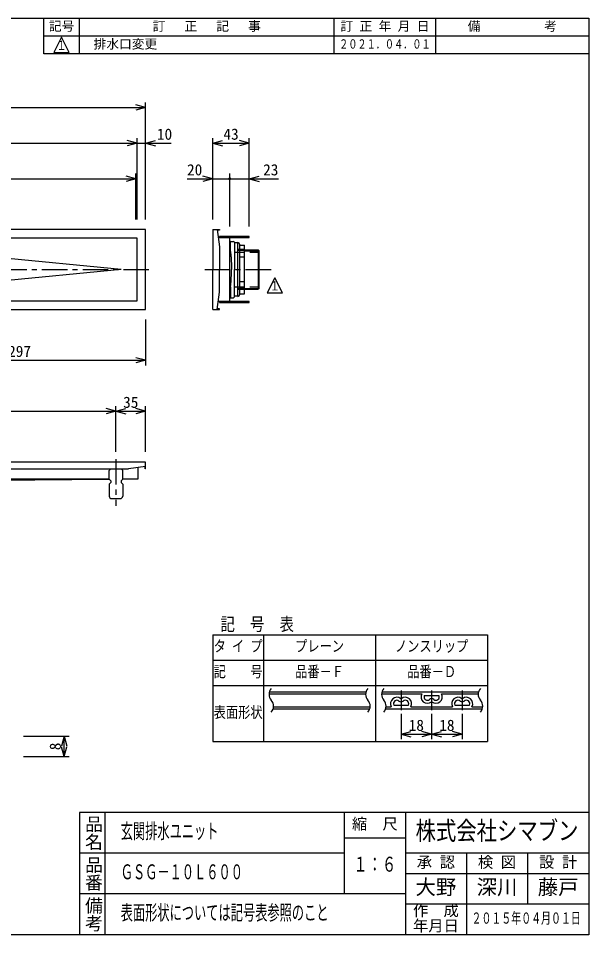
# Model space of a CAD drawing. Units: millimetres, scale not verified. Extents: x -819 to 819, y -558 to 522.
# Drawn here: x 147 to 819, y -558 to 522 of the extents above; entities that cross this region are included whole.
import ezdxf
from ezdxf.enums import TextEntityAlignment as Align

# ---------------------------------------------------------------- set-up
doc = ezdxf.new("R2010")
doc.units = ezdxf.units.MM
doc.header["$LTSCALE"] = 6
doc.linetypes.add('CHAIN1', pattern=[8, 5, -1, 1, -1])
doc.linetypes.add('DASHED2', pattern=[3, 2, -1])
for name, color, linetype in [('0-0_計極細', 2, 'Continuous'), ('0-1_計細線', 3, 'Continuous'), ('0-5_寸法線', 7, 'Continuous'), ('0-7_枠細線', 5, 'Continuous'), ('0-8_枠中線', 5, 'Continuous'), ('1-5_寸法2', 7, 'Continuous')]:
    doc.layers.add(name, color=color, linetype=linetype)
doc.styles.add('@ＭＳ ゴシック', font='')
doc.styles.add('ＭＳ ゴシック', font='')
doc.styles.get('@ＭＳ ゴシック').set_extended_font_data('@MS Gothic')
doc.styles.get('ＭＳ ゴシック').set_extended_font_data('MS Gothic')

msp = doc.modelspace()

# ---------------------------------------------------------------- hatches: boundary and pattern name
at = {"layer": '0-5_寸法線'}
msp.add_hatch(color=256, dxfattribs=at).paths.add_polyline_path([(397.917, 332.944, 1), (394.317, 332.944, 1)])

# ---------------------------------------------------------------- linework, layer by layer
at = {"layer": '0-0_計極細'}
for p, q in [((386.117, 263.644), (386.117, 264.844)), ((396.117, 263.644), (396.117, 264.844)), ((398.117, 263.644), (398.117, 264.844)), ((400.117, 263.644), (400.117, 264.844)), ((402.117, 263.644), (402.117, 264.844)), ((416.117, 263.644), (416.117, 264.844)), ((268.004, 225.944), (22.153, 249.725)), ((396.918, 246.514), (396.918, 259.144)), ((413.318, 249.444), (405.818, 249.444)), ((405.818, 249.444), (406.818, 248.444)), ((412.318, 248.444), (406.818, 248.444)), ((413.318, 249.444), (412.318, 248.444)), ((429.618, 249.144), (429.618, 202.744)), ((396.126, 248.372), (396.3, 248.287)), ((396.3, 248.287), (396.473, 248.03)), ((396.473, 248.03), (396.644, 247.605)), ((396.644, 247.605), (396.81, 247.015)), ((396.81, 247.015), (396.971, 246.264)), ((397.273, 244.303), (397.411, 243.108)), ((397.411, 243.108), (397.54, 241.782)), ((397.54, 241.782), (397.658, 240.335)), ((397.658, 240.335), (397.764, 238.778)), ((397.764, 238.778), (397.858, 237.122)), ((413.318, 248.144), (430.618, 248.144)), ((397.858, 237.122), (397.939, 235.381)), ((397.939, 235.381), (398.005, 233.568)), ((398.005, 233.568), (398.058, 231.696)), ((398.058, 231.696), (398.096, 229.779)), ((398.096, 229.779), (398.118, 227.833)), ((398.118, 227.833), (398.126, 225.872)), ((268.004, 225.944), (22.153, 202.164)), ((397.858, 214.767), (397.939, 216.508)), ((397.939, 216.508), (398.005, 218.321)), ((398.005, 218.321), (398.058, 220.193)), ((398.058, 220.193), (398.096, 222.11)), ((398.096, 222.11), (398.118, 224.056)), ((398.118, 224.056), (398.126, 226.017)), ((396.81, 204.874), (396.971, 205.625)), ((396.918, 205.375), (396.918, 192.744)), ((396.971, 205.625), (397.126, 206.531)), ((397.126, 206.531), (397.273, 207.586)), ((397.273, 207.586), (397.411, 208.781)), ((397.411, 208.781), (397.54, 210.107)), ((397.54, 210.107), (397.658, 211.554)), ((397.658, 211.554), (397.764, 213.111)), ((397.764, 213.111), (397.858, 214.767)), ((396.126, 203.517), (396.3, 203.602)), ((396.3, 203.602), (396.473, 203.859)), ((396.473, 203.859), (396.644, 204.284)), ((396.644, 204.284), (396.81, 204.874)), ((405.818, 202.444), (406.818, 203.444)), ((413.318, 202.444), (405.818, 202.444)), ((412.318, 203.444), (406.818, 203.444)), ((413.318, 202.444), (412.318, 203.444)), ((413.318, 203.744), (430.618, 203.744)), ((386.117, 187.044), (386.117, 188.244)), ((396.117, 187.044), (396.117, 188.244)), ((398.117, 187.044), (398.117, 188.244)), ((400.117, 187.044), (400.117, 188.244)), ((402.117, 187.044), (402.117, 188.244)), ((416.117, 187.044), (416.117, 188.244))]:
    msp.add_line(p, q, dxfattribs=at)
at = {"layer": '0-0_計極細', "linetype": 'DASHED2'}
for p, q in [((401.818, 246.444), (430.618, 246.444)), ((401.818, 205.444), (430.618, 205.444))]:
    msp.add_line(p, q, dxfattribs=at)
at = {"layer": '0-0_計極細', "linetype": 'CHAIN1'}
for p, q in [((-305.171, 225.944), (305.857, 225.944)), ((366.757, 225.944), (445.689, 225.944)), ((262, 2.586), (262, -52.684))]:
    msp.add_line(p, q, dxfattribs=at)
at = {"layer": '0-0_計極細'}
msp.add_lwpolyline([(396.971, 246.264), (397.126, 245.358), (397.273, 244.303)], dxfattribs=at)
at = {"layer": '0-1_計細線'}
for p, q in [((376.118, 272.945), (376.118, 225.944)), ((376.118, 272.945), (384.118, 272.945)), ((381.118, 272.944), (384.118, 252.788)), ((384.118, 272.244), (381.222, 272.244)), ((384.118, 272.944), (384.118, 272.244)), ((384.117, 263.644), (382.502, 263.644)), ((384.118, 252.788), (384.118, 225.944)), ((396.918, 259.144), (400.318, 259.144)), ((401.818, 257.644), (401.818, 225.944)), ((405.818, 257.444), (401.818, 257.444)), ((405.818, 194.244), (405.818, 257.644)), ((407.618, 255.844), (407.618, 196.044)), ((407.618, 254.694), (413.318, 254.694)), ((413.318, 197.194), (413.318, 254.694)), ((413.318, 249.144), (429.618, 249.144)), ((430.618, 248.144), (429.618, 249.144)), ((413.318, 240.319), (407.618, 240.319)), ((430.618, 203.744), (430.618, 248.144)), ((376.118, 178.945), (376.118, 225.944)), ((384.118, 199.101), (384.118, 225.944)), ((401.818, 194.244), (401.818, 225.944)), ((413.318, 211.569), (407.618, 211.569)), ((381.118, 178.945), (384.118, 199.101)), ((405.818, 194.444), (401.818, 194.444)), ((407.618, 197.194), (413.318, 197.194)), ((413.318, 202.744), (429.618, 202.744)), ((430.618, 203.744), (429.618, 202.744)), ((384.117, 188.244), (382.502, 188.244)), ((396.918, 192.744), (400.318, 192.744)), ((376.118, 178.945), (384.118, 178.945)), ((384.118, 179.645), (381.222, 179.645)), ((384.118, 178.945), (384.118, 179.645)), ((-277, -9.056), (277, -9.056)), ((256, -9.056), (254, -11.056)), ((270, -11.056), (268, -9.056)), ((296.983, -6.063), (277, -9.053)), ((287.7, -7.452), (287.7, -21.056)), ((296.3, -9.055), (296.3, -6.165)), ((297, -9.055), (296.3, -9.055)), ((254, -21.056), (0, -21.056)), ((20.31, -23.034), (254.046, -21.101)), ((254, -21.056), (254, -11.056)), ((254, -21.056), (256, -23.056)), ((270, -21.056), (268, -23.056)), ((270, -21.056), (270, -11.056)), ((287.7, -21.056), (270, -21.056)), ((256, -25.056), (254, -27.056)), ((254, -27.056), (254, -41.056)), ((256, -23.056), (256, -25.056)), ((268, -23.056), (268, -25.056)), ((268, -25.056), (270, -27.056)), ((270, -27.056), (270, -41.056)), ((257, -44.056), (267, -44.056))]:
    msp.add_line(p, q, dxfattribs=at)
for points in [[(297, 178.944), (297, 272.944), (-297, 272.944), (-297, 178.944)], [(-287, 262.944), (-287, 188.944), (287, 188.944), (287, 262.944)], [(384.117, 264.844), (384.117, 263.644), (419.117, 263.644), (419.117, 264.844)], [(384.117, 188.244), (384.117, 187.044), (419.117, 187.044), (419.117, 188.244)]]:
    msp.add_lwpolyline(points, close=True, dxfattribs=at)
for points in [[(384.118, 188.244), (396.117, 188.244), (396.117, 263.644), (384.118, 263.644)], [(297, -9.056), (297, -1.056), (-297, -1.056)]]:
    msp.add_lwpolyline(points, dxfattribs=at)
for centre, radius, start, end in [((396.918, 259.944), 0.8, 180, 270), ((400.318, 257.644), 1.5, 0, 90), ((405.818, 255.844), 1.8, 0, 90), ((405.818, 196.044), 1.8, 270, 360), ((396.918, 191.944), 0.8, 90, 180), ((400.318, 194.244), 1.5, 270, 360), ((257, -41.056), 3, 180, 270), ((267, -41.056), 3, 270, 360)]:
    msp.add_arc(centre, radius, start, end, dxfattribs=at)
at = {"layer": '0-5_寸法線'}
for p, q in [((297, 284.944), (297, 422.944)), ((-297, 416.944), (297, 416.944)), ((297, 416.944), (285.409, 420.05)), ((297, 416.944), (285.409, 413.839)), ((287, 374.944), (275.409, 378.05)), ((287, 284.944), (287, 380.944)), ((297, 284.944), (297, 380.944)), ((297, 374.944), (308.591, 378.05)), ((376.118, 284.944), (376.118, 380.944)), ((376.118, 374.944), (387.709, 378.05)), ((419.117, 374.944), (407.526, 378.05)), ((419.117, 277.844), (419.117, 380.944)), ((-287, 374.944), (287, 374.944)), ((287, 374.944), (275.409, 371.839)), ((287, 374.944), (327, 374.944)), ((297, 374.944), (308.591, 371.839)), ((376.118, 374.944), (387.709, 371.839)), ((376.118, 374.944), (419.117, 374.944)), ((419.117, 374.944), (407.526, 371.839)), ((285.5, 332.944), (273.909, 336.05)), ((285.5, 284.944), (285.5, 338.944)), ((376.118, 332.944), (364.526, 336.05)), ((376.118, 284.944), (376.118, 338.944)), ((396.117, 276.844), (396.117, 338.944)), ((419.117, 276.844), (419.117, 338.944)), ((419.117, 332.944), (430.709, 336.05)), ((-285.5, 332.944), (285.5, 332.944)), ((285.5, 332.944), (273.909, 329.839)), ((345.789, 332.944), (396.117, 332.944)), ((376.118, 332.944), (364.526, 329.839)), ((396.117, 332.944), (453.467, 332.944)), ((419.117, 332.944), (430.709, 329.839)), ((297, 166.944), (297, 112.944)), ((0, 118.944), (297, 118.944)), ((297, 118.944), (285.409, 122.05)), ((297, 118.944), (285.409, 115.839)), ((262, 10.944), (262, 64.944)), ((297, 10.944), (297, 64.944)), ((-262, 58.944), (262, 58.944)), ((262, 58.944), (250.409, 62.05)), ((262, 58.944), (250.409, 55.839)), ((262, 58.944), (273.591, 62.05)), ((262, 58.944), (273.591, 55.839)), ((262, 58.944), (297, 58.944)), ((297, 58.944), (285.409, 62.05)), ((297, 58.944), (285.409, 55.839))]:
    msp.add_line(p, q, dxfattribs=at)
at = {"layer": '0-7_枠細線'}
for p, q in [((177, 480), (177, 522)), ((219, 480), (219, 522)), ((519, 480), (519, 522)), ((639, 480), (639, 522)), ((819, 501), (177, 501)), ((198, 499.731), (189, 481.731)), ((207, 481.731), (198, 499.731)), ((819, 480), (177, 480)), ((189, 481.731), (207, 481.731)), ((449.321, 216.322), (440.321, 198.322)), ((458.321, 198.322), (449.321, 216.322)), ((440.321, 198.322), (458.321, 198.322)), ((375.98, -204.431), (699.98, -204.431)), ((375.98, -204.431), (375.98, -330.431)), ((435.98, -204.431), (435.98, -330.431)), ((567.98, -204.431), (567.98, -330.431)), ((699.98, -204.431), (699.98, -330.431)), ((375.98, -234.431), (699.98, -234.431)), ((375.98, -264.431), (699.98, -264.431)), ((442.371, -274.127), (556.227, -274.127)), ((442.81, -271.727), (556.667, -271.727)), ((574.971, -274.127), (622.446, -274.127)), ((575.411, -271.727), (689.267, -271.727)), ((625.314, -276.127), (642.646, -276.127)), ((645.513, -274.127), (688.828, -274.127)), ((447.732, -289.327), (561.589, -289.327)), ((580.332, -289.327), (586.446, -289.327)), ((589.314, -287.327), (606.646, -287.327)), ((609.513, -289.327), (658.446, -289.327)), ((661.314, -287.327), (678.646, -287.327)), ((681.513, -289.327), (694.189, -289.327)), ((447.292, -291.727), (561.149, -291.727)), ((579.893, -291.727), (693.749, -291.727)), ((597.98, -297.727), (597.98, -327.727)), ((633.98, -297.727), (633.98, -327.727)), ((669.98, -297.727), (669.98, -327.727)), ((597.98, -321.727), (609.571, -318.621)), ((597.98, -321.727), (609.571, -324.833)), ((597.98, -321.727), (633.98, -321.727)), ((633.98, -321.727), (622.388, -318.621)), ((633.98, -321.727), (622.388, -324.833)), ((633.98, -321.727), (645.571, -318.621)), ((633.98, -321.727), (645.571, -324.833)), ((633.98, -321.727), (669.98, -321.727)), ((669.98, -321.727), (658.388, -318.621)), ((669.98, -321.727), (658.388, -324.833)), ((375.98, -330.431), (699.98, -330.431)), ((249, -414), (249, -558)), ((531, -414), (531, -510)), ((603, -414), (603, -558)), ((531, -444), (603, -444)), ((531, -462), (219, -462)), ((819, -462), (603, -462)), ((675, -462), (675, -558)), ((747, -462), (747, -522)), ((603, -486), (819, -486)), ((603, -510), (219, -510)), ((819, -522), (603, -522))]:
    msp.add_line(p, q, dxfattribs=at)
at = {"layer": '0-7_枠細線', "linetype": 'CHAIN1'}
for p, q in [((597.98, -270.048), (597.98, -293.265)), ((633.98, -270.048), (633.98, -293.265)), ((669.98, -270.048), (669.98, -293.265))]:
    msp.add_line(p, q, dxfattribs=at)
at = {"layer": '0-7_枠細線'}
for centre, radius, start, end in [((452.659, -274.771), 10.308, 137.56163, 222.43837), ((566.516, -274.771), 10.308, 137.56163, 222.43837), ((585.259, -274.771), 10.308, 137.56163, 222.43837), ((699.116, -274.771), 10.308, 137.56163, 222.43837), ((592.98, -285.727), 7.46, 51.31781, 208.85363), ((597.98, -279.482), 0.54, 231.31781, 308.68219), ((602.98, -285.727), 7.46, 331.14637, 128.68219), ((628.98, -277.727), 7.46, 151.14637, 308.68219), ((628.98, -277.727), 4, 156.42182, 308.68219), ((633.98, -283.972), 4, 51.31781, 128.68219), ((638.98, -277.727), 7.46, 231.31781, 28.85363), ((638.98, -277.727), 4, 231.31781, 23.57818), ((664.98, -285.727), 7.46, 51.31781, 208.85363), ((669.98, -279.482), 0.54, 231.31781, 308.68219), ((674.98, -285.727), 7.46, 331.14637, 128.68219), ((437.444, -288.683), 10.308, 317.56163, 42.43837), ((551.3, -288.683), 10.308, 317.56163, 42.43837), ((570.044, -288.683), 10.308, 317.56163, 42.43837), ((592.98, -285.727), 4, 51.31781, 203.57818), ((597.98, -279.482), 4, 231.31781, 308.68219), ((602.98, -285.727), 4, 336.42182, 128.68219), ((633.98, -283.972), 0.54, 51.31781, 128.68219), ((664.98, -285.727), 4, 51.31781, 203.57818), ((669.98, -279.482), 4, 231.31781, 308.68219), ((674.98, -285.727), 4, 336.42182, 128.68219), ((683.901, -288.683), 10.308, 317.56163, 42.43837)]:
    msp.add_arc(centre, radius, start, end, dxfattribs=at)
at = {"layer": '0-8_枠中線'}
msp.add_lwpolyline([(-819, -558), (-819, 522), (819, 522), (819, -558)], close=True, dxfattribs=at)
msp.add_lwpolyline([(819, -414), (219, -414), (219, -558)], dxfattribs=at)
at = {"layer": '1-5_寸法2'}
for p, q in [((153, -324.157), (207, -324.157)), ((201, -324.157), (197.894, -335.748)), ((201, -324.157), (204.106, -335.748)), ((201, -348.157), (201, -324.157)), ((201, -348.157), (197.894, -336.566)), ((201, -348.157), (204.106, -336.566)), ((153, -348.157), (207, -348.157))]:
    msp.add_line(p, q, dxfattribs=at)

# ---------------------------------------------------------------- texts
at = {"layer": '0-5_寸法線', "style": 'ＭＳ ゴシック'}
for s, p in [('10', (310.31, 374.944)), ('43', (388.617, 374.944)), ('20', (345.789, 332.944)), ('23', (435.467, 332.944)), ('297', (135, 118.944)), ('35', (270.5, 58.944))]:
    msp.add_text(s, height=13.2, dxfattribs=at).set_placement(p, align=Align.BOTTOM_LEFT)
at = {"layer": '0-7_枠細線', "style": 'ＭＳ ゴシック'}
for s, height, p in [('記号', 11, (183, 504)), ('訂\u3000 正\u3000 記\u3000 事', 11, (305.25, 504)), ('訂 正 年 月 日', 11, (526.5, 504)), ('備\u3000\u3000\u3000\u3000\u3000考', 11, (676.5, 504)), ('排水口変更', 11, (235.62, 483)), ('18', 13.2, (606.98, -321.727)), ('18', 13.2, (642.98, -321.727)), ('縮\u3000尺', 13.2, (540, -438)), ('検 図', 13.2, (688.5, -483)), ('設 計', 13.2, (760.5, -483)), ('承 認', 13.2, (616.5, -483)), ('大野', 17.6, (615, -516)), ('深川', 17.6, (687, -516)), ('藤戸', 17.6, (759, -516)), ('作\u3000成', 13.2, (612, -540)), ('年月日', 13.2, (612, -558))]:
    msp.add_text(s, height=height, dxfattribs=at).set_placement(p, align=Align.BOTTOM_LEFT)
for s, height, width, p in [('２０２１．０４．０１', 11, 0.7, (525, 483)), ('１', 11, 0.8, (191.838, 481.362)), ('１', 11, 0.8, (443.159, 197.953)), ('タ イ プ', 13.2, 0.8, (377.18, -228.431)), ('プレーン', 13.2, 0.8, (473.18, -228.431)), ('ノンスリップ', 13.2, 0.8, (590.78, -228.431)), ('記\u3000\u3000号', 13.2, 0.8, (377.18, -258.431)), ('品番－Ｆ', 13.2, 0.8, (473.18, -258.431)), ('品番－Ｄ', 13.2, 0.8, (605.18, -258.431)), ('表面形状', 13.2, 0.8, (377.18, -306.431)), ('株式会社シマブン', 21.99, 0.8, (615, -453)), ('玄関排水ユニット', 17.6, 0.6, (267.6, -450)), ('ＧＳＧ－１０Ｌ６００', 17.6, 0.6, (267.6, -498)), ('１：６', 17.6, 0.7, (541.8, -489)), ('表面形状については記号表参照のこと', 17.6, 0.6, (267.6, -546)), ('２０１５年０４月０１日', 13.2, 0.65, (681, -549))]:
    msp.add_text(s, height=height, dxfattribs=dict(at, width=width)).set_placement(p, align=Align.BOTTOM_LEFT)
at = {"layer": '0-7_枠細線', "style": '@ＭＳ ゴシック'}
for s, p in [('品名', (223.5, -417)), ('品番', (223.5, -465)), ('備考', (223.5, -513))]:
    msp.add_text(s, height=15.4, rotation=270, dxfattribs=at).set_placement(p, align=Align.BOTTOM_LEFT)
at = {"layer": '0-7_枠細線', "insert": (385.309, -201.431), "char_height": 15.4, "attachment_point": 7, "style": 'ＭＳ ゴシック'}
msp.add_mtext('\\T2.07;\\W0.8;記号表', dxfattribs=at)
at = {"layer": '1-5_寸法2', "style": 'ＭＳ ゴシック'}
msp.add_text('8', height=13.2, rotation=90, dxfattribs=at).set_placement((201, -340.657), align=Align.BOTTOM_LEFT)

doc.saveas('drawing.dxf')
